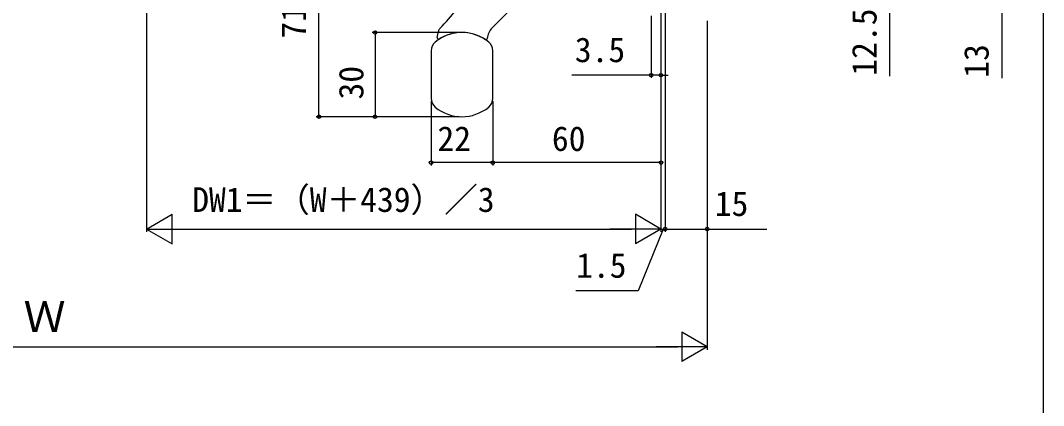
# Model space of a CAD drawing. Units: millimetres, scale not verified. Extents: x -525 to 525, y -784 to 780.
# Drawn here: x 160 to 525, y -14.4 to 122.8 of the extents above; entities that cross this region are included whole.
import ezdxf
from ezdxf.enums import TextEntityAlignment as Align

# ---------------------------------------------------------------- set-up
doc = ezdxf.new("R2010")
doc.units = ezdxf.units.MM
doc.header["$LTSCALE"] = 4
for name, color, linetype in [('0-5_YKK_13', 4, 'Continuous'), ('0-7_YKK_D', 6, 'Continuous'), ('0-8_YKK_ZWAK', 7, 'Continuous')]:
    doc.layers.add(name, color=color, linetype=linetype)
doc.styles.add('ＭＳ ゴシック', font='')
doc.styles.get('ＭＳ ゴシック').set_extended_font_data('MS Gothic')

msp = doc.modelspace()

# ---------------------------------------------------------------- linework, layer by layer
at = {"layer": '0-5_YKK_13'}
for p, q in [((308.708, 116.677), (309.097, 118.885)), ((306.5, 111.985), (306.5, 95.015)), ((328.5, 95.015), (328.5, 111.985))]:
    msp.add_line(p, q, dxfattribs=at)
for points in [[(310.019, 116.502), (309.864, 116.411), (309.72, 116.325), (309.594, 116.247), (309.503, 116.19), (309.468, 116.168)], [(325.764, 116.018), (325.698, 116.061), (325.531, 116.169), (325.308, 116.308)]]:
    msp.add_lwpolyline(points, dxfattribs=at)
for centre, radius, start, end in [((81.537, 368.384), 350, 314.82972, 320.52074), ((252.558, 175.99), 80, 315.5219, 328.39757), ((317.5, 103.5), 15, 50.4788, 129.5212), ((311.066, 118.538), 2, 135.5219, 170), ((317.5, 103.5), 15, 58.6329, 119.91476), ((332.518, 115.907), 6, 134.82972, 175.33235), ((310.5, 111.985), 4, 129.5212, 180), ((309.2, 116.59), 0.5, 170, 302.37678), ((326.039, 116.436), 0.5, 236.56917, 355.33235), ((324.5, 111.985), 4, 0, 50.4788), ((310.5, 95.015), 4, 180, 230.4788), ((324.5, 95.015), 4, 309.5212, 0), ((317.5, 103.5), 15, 230.4788, 309.5212)]:
    msp.add_arc(centre, radius, start, end, dxfattribs=at)
at = {"layer": '0-7_YKK_D'}
for p, q in [((205, 160.5), (205, 47.5)), ((266.5, 88.5), (266.5, 159.5)), ((388.5, 160.5), (388.5, 47.5)), ((388.5, 160.5), (388.5, 47.5)), ((388.5, 160.5), (388.5, 102.3)), ((388.5, 160.5), (388.5, 71.154)), ((390, 155.5), (390, 47.5)), ((390, 155.5), (390, 47.5)), ((385, 124.5), (385, 102.3)), ((405, 122.7), (405, 47.5)), ((405, 122.5), (405, 5.5)), ((316.5, 118.5), (285.5, 118.5)), ((286.5, 118.5), (286.5, 88.5)), ((385, 103.3), (356.673, 103.3)), ((388.5, 103.3), (385, 103.3)), ((388.5, 103.3), (391.05, 103.3)), ((306.5, 94.015), (306.5, 71.154)), ((328.5, 94.015), (328.5, 71.154)), ((328.5, 94.015), (328.5, 71.154)), ((316.5, 88.5), (265.5, 88.5)), ((316.5, 88.5), (285.5, 88.5)), ((328.5, 72.154), (306.5, 72.154)), ((388.5, 72.154), (328.5, 72.154)), ((205, 48.5), (214.093, 53.75)), ((214.093, 43.25), (214.093, 53.75)), ((388.5, 48.5), (379.407, 53.75)), ((379.407, 53.75), (379.407, 43.25)), ((205, 48.5), (214.093, 43.25)), ((205, 48.5), (223.187, 48.5)), ((215.5, 48.5), (378, 48.5)), ((388.5, 48.5), (370.313, 48.5)), ((388.5, 48.5), (379.407, 43.25)), ((388.5, 48.5), (385.95, 48.5)), ((388.5, 48.5), (390, 48.5)), ((388.5, 48.5), (390, 48.5)), ((390, 48.5), (392.55, 48.5)), ((405, 6.5), (395.907, 11.75)), ((395.907, 11.75), (395.907, 1.25)), ((-51, 6.5), (394.5, 6.5)), ((405, 6.5), (386.813, 6.5)), ((405, 6.5), (395.907, 1.25))]:
    msp.add_line(p, q, dxfattribs=at)
for points in [[(470.064, 149), (470.064, 136.5), (470.064, 102.95)], [(510.064, 136.5), (510.064, 123.5), (510.064, 102.223)], [(389.25, 48.5), (380.364, 26.5), (358.091, 26.5)], [(390, 48.5), (405, 48.5), (426.277, 48.5)]]:
    msp.add_lwpolyline(points, dxfattribs=at)
for centre in [(286.5, 118.5), (385, 103.3), (388.5, 103.3), (266.5, 88.5), (286.5, 88.5), (306.5, 72.154), (328.5, 72.154), (328.5, 72.154), (388.5, 72.154), (390, 48.5), (390, 48.5), (405, 48.5)]:
    msp.add_circle(centre, 0.637, dxfattribs=at)
at = {"layer": '0-8_YKK_ZWAK'}
msp.add_lwpolyline([(-525, -783.5), (525, -783.5), (525, 746.5)], dxfattribs=at)

# ---------------------------------------------------------------- texts
at = {"layer": '0-7_YKK_D', "style": 'ＭＳ ゴシック'}
for s, p in [('71', (264.5, 116.33)), ('12.5', (468.064, 103.109)), ('13', (508.064, 102.382)), ('30', (285, 94.636))]:
    msp.add_text(s, height=8.798, rotation=90, dxfattribs=at).set_placement(p, align=Align.BOTTOM_LEFT)
for s, height, p in [('3.5', 8.798, (357.786, 105.3)), ('22', 8.798, (308.773, 73.654)), ('60', 8.798, (349.602, 73.654)), ('DW1＝（W＋439）／3', 8.798, (221.273, 51.932)), ('15', 8.798, (407.709, 50.5)), ('1.5', 8.798, (358.25, 28.5)), ('Ｗ', 11, (161.097, 8.5))]:
    msp.add_text(s, height=height, dxfattribs=at).set_placement(p, align=Align.BOTTOM_LEFT)

doc.saveas('drawing.dxf')
